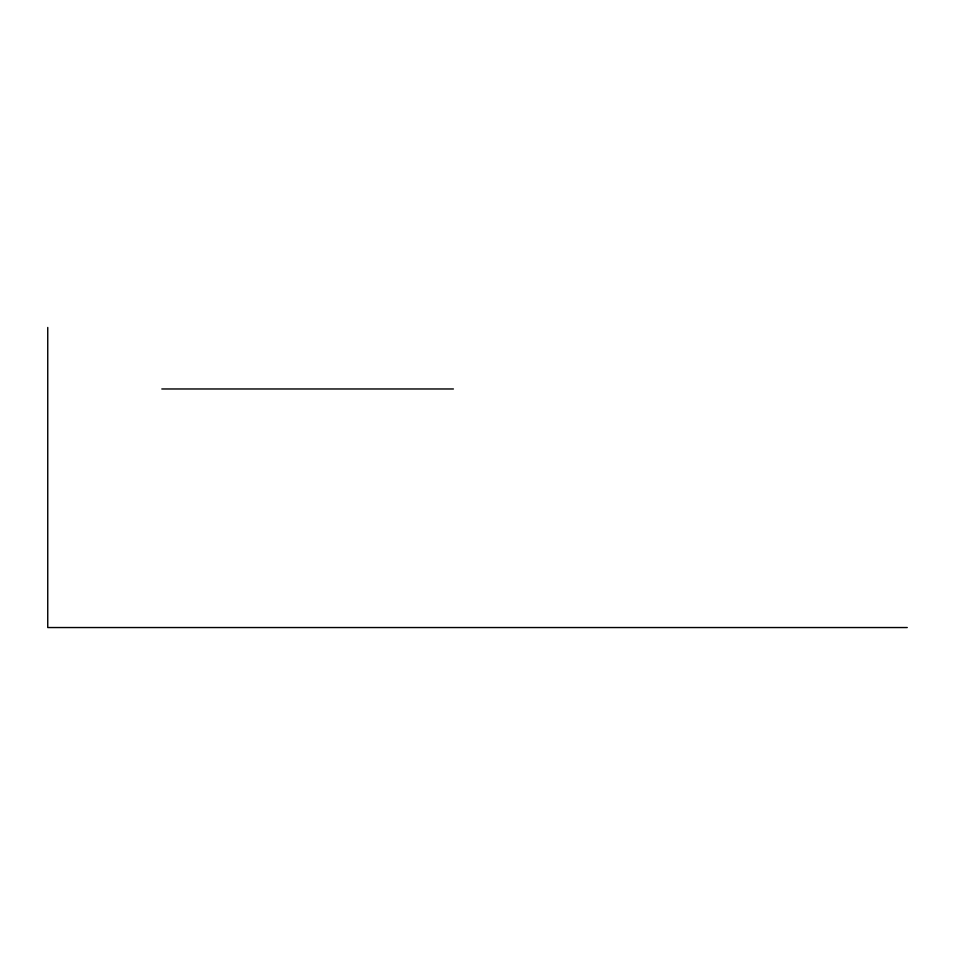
<?xml version="1.0" encoding="UTF-8"?>
<svg xmlns="http://www.w3.org/2000/svg" width="955" height="955" viewBox="0 0 955 955"><rect width="100%" height="100%" fill="white"/><g stroke="black" fill="none" stroke-linecap="round" stroke-linejoin="round"><path stroke-width="1.43" d="M161.813 388.971L453.41 388.971M907.25 627.542L47.75 627.542L47.75 327.458"/></g></svg>
